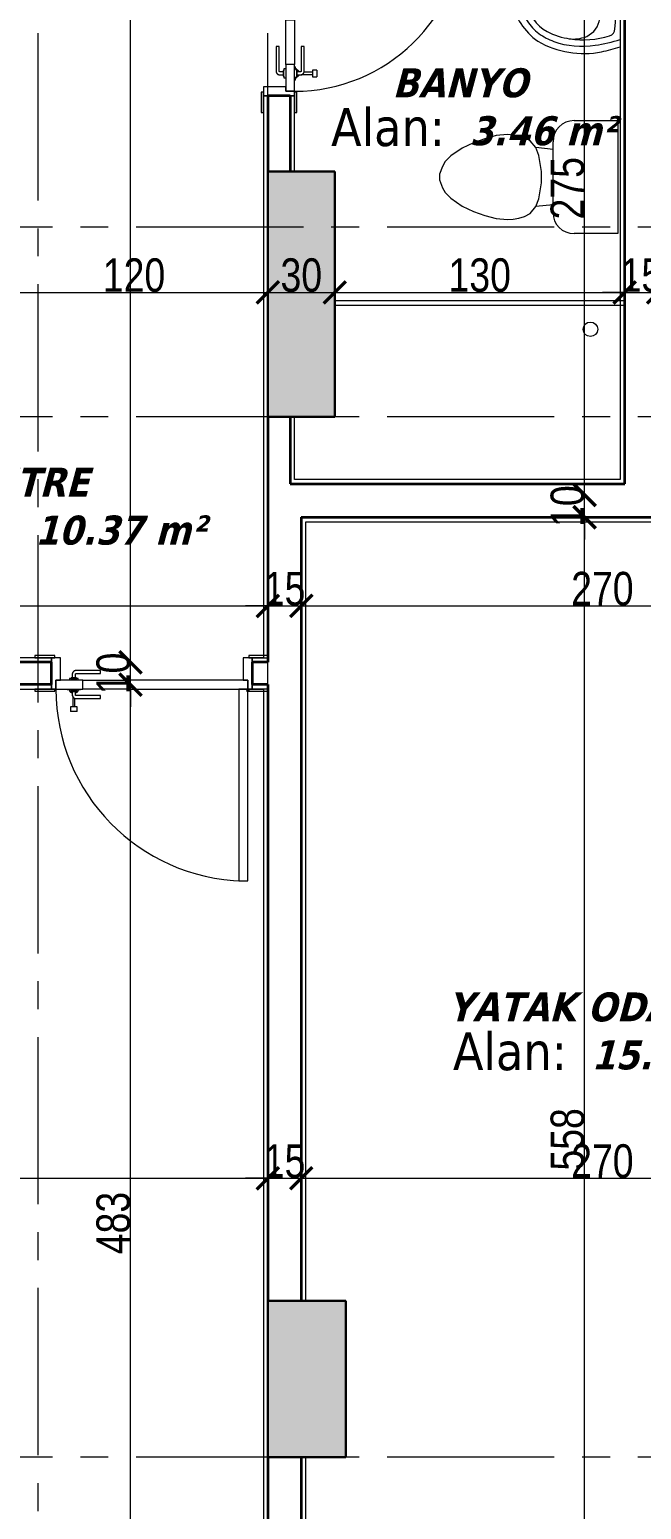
# Model space of a CAD drawing. Header units: millimetres. Extents: x 1373 to 40779, y 1939 to 6439.
# Drawn here: x 13814 to 14088, y 3352 to 4015 of the extents above; entities that cross this region are included whole.
import ezdxf

# ---------------------------------------------------------------- set-up
doc = ezdxf.new("R2010")
doc.units = ezdxf.units.MM
doc.linetypes.add('IMPORT-CENTER2', pattern=[112.5, 75, -12.5, 12.5, -12.5])
for name, color, linetype, lineweight in [('A-AREA-IDEN', 2, 'Continuous', 18), ('A-DETL', 6, 'Continuous', 30), ('A-DETL-GENF', 92, 'Continuous', 18), ('A-DOOR', 31, 'Continuous', 18), ('A-DOOR-FRAM', 31, 'Continuous', 18), ('A-WALL', 20, 'Continuous', 9), ('A-WALL-FNSH', 113, 'Continuous', 18), ('ESYA', 3, 'Continuous', 25), ('OLCUIC', 241, 'Continuous', 20), ('P-SANR-FIXT', 6, 'Continuous', 18), ('S-GRID', 252, 'IMPORT-CENTER2', 5)]:
    doc.layers.add(name, color=color, linetype=linetype, lineweight=lineweight)
doc.styles.add('50', font='arial.ttf', dxfattribs={"width": 0.8})
doc.styles.add('Tahoma_6', font='tahoma.ttf', dxfattribs={"height": 0.17})
doc.styles.add('Tahoma_B_I', font='', dxfattribs={"height": 11})
doc.styles.get('Tahoma_B_I').set_extended_font_data('Tahoma', italic=True, bold=True)
doc.dimstyles.new('NERGİS', dxfattribs={"dimtxt": 15, "dimasz": 10, "dimexe": 20, "dimexo": 150, "dimgap": 0, "dimtad": 1, "dimdec": 0, "dimzin": 1, "dimtxsty": '50', "dimblk": 'ARCHTICK', "dimcen": 0, "dimse1": 1, "dimse2": 1, "dimclrd": 56, "dimclrt": 56, "dimazin": 3, "dimtfac": 1, "dimtdec": 0, "dimtix": 1, "dimtmove": 2, "dimatfit": 2, "dimldrblk": 'DOTSMALL', "dimlwd": 0, "dimlwe": -1, "dimarcsym": 0})

# ---------------------------------------------------------------- blocks, each defined once
blk = doc.blocks.new('_MB_KAPI_CAMLI_B - _m_kapı_80_camlı-V5-1_ NORMAL KAT')
at = {"layer": 'A-DOOR'}
for p, q in [((-39, 83), (-43, 83)), ((-43, 83), (-43, 7)), ((-39, 7), (-39, 83)), ((23.5, 17), (23.5, 15)), ((23.5, 17), (25, 17)), ((23.5, 15), (25, 15)), ((24.5, 15), (24.5, 11.05)), ((25, 17), (26.5, 17)), ((25, 15), (26.5, 15)), ((25.5, 10), (25.5, 15)), ((26.5, 15), (26.5, 17)), ((-43, 7), (-39, 7)), ((1, 7), (-43, 7)), ((-43, 7), (-43, 3)), ((1, 3), (1, 7)), ((1, 7), (21, 7)), ((24, 11.3), (13, 11.3)), ((13, 11.3), (13, 9.9)), ((13, 9.9), (24, 9.9)), ((33, 7), (21, 7)), ((21, 7), (21, 3)), ((22, 7.3), (22, 7)), ((22, 7.3), (22.98, 7.3)), ((23, 7.8), (23, 7)), ((23.09, 7.8), (23, 7.8)), ((23.67, 7.8), (23, 7.8)), ((23.67, 7.8), (26.33, 7.8)), ((23.78, 8.1), (23.78, 7.8)), ((23.94, 8.1), (23.78, 8.1)), ((26.22, 8.1), (23.78, 8.1)), ((24.3, 9.6), (24.3, 8.1)), ((25.7, 8.1), (25.7, 9.6)), ((26.22, 8.1), (26.06, 8.1)), ((26.22, 7.8), (26.22, 8.1)), ((27, 7.8), (26.33, 7.8)), ((27, 7.8), (26.91, 7.8)), ((26.96, 7.3), (28, 7.3)), ((27, 7), (27, 7.8)), ((28, 7), (28, 7.3)), ((35, 7), (33, 7)), ((33, 3), (33, 7)), ((-43, 3), (1, 3)), ((21, 3), (1, 3)), ((24, 0.1), (13, 0.1)), ((13, 0.1), (13, -1.3)), ((21, 3), (33, 3)), ((23, 3), (23, 2.2)), ((23, 2.2), (23.67, 2.2)), ((23, 2.2), (23.09, 2.2)), ((26.33, 2.2), (23.67, 2.2)), ((23.78, 2.2), (23.78, 1.9)), ((23.78, 1.9), (26.22, 1.9)), ((23.78, 1.9), (23.94, 1.9)), ((24.3, 1.9), (24.3, 0.4)), ((25.7, 0.4), (25.7, 1.9)), ((26.06, 1.9), (26.22, 1.9)), ((26.22, 1.9), (26.22, 2.2)), ((26.33, 2.2), (27, 2.2)), ((26.91, 2.2), (27, 2.2)), ((27, 2.2), (27, 3)), ((13, -1.3), (24, -1.3))]:
    blk.add_line(p, q, dxfattribs=at)
at = {"layer": 'A-DOOR', "flags": 128}
for points in [[(23.02, 7.3), (23.04, 7.38), (23.05, 7.46), (23.07, 7.53), (23.1, 7.61)], [(23.18, 7.83), (23.22, 7.91), (23.26, 7.98), (23.3, 8.05), (23.34, 8.11), (23.38, 8.18), (23.43, 8.24), (23.48, 8.3), (23.54, 8.36), (23.59, 8.42), (23.65, 8.48), (23.71, 8.53), (23.77, 8.58), (23.84, 8.63), (23.9, 8.67), (23.97, 8.72), (24.04, 8.75), (24.11, 8.79), (24.18, 8.83), (24.19, 8.83)], [(25.7, 9.6), (25.7, 9.67), (25.69, 9.74), (25.69, 9.8), (25.68, 9.87), (25.67, 9.94), (25.65, 10), (25.63, 10.07), (25.61, 10.13), (25.59, 10.2), (25.57, 10.26), (25.54, 10.32), (25.51, 10.39), (25.48, 10.44), (25.44, 10.5), (25.4, 10.56), (25.36, 10.62), (25.32, 10.67), (25.28, 10.72), (25.23, 10.77), (25.18, 10.82), (25.13, 10.87), (25.08, 10.91), (25.03, 10.95), (24.97, 10.99), (24.92, 11.03), (24.86, 11.07), (24.8, 11.1), (24.74, 11.13), (24.68, 11.16), (24.62, 11.18), (24.55, 11.21), (24.49, 11.23), (24.42, 11.25), (24.36, 11.26), (24.29, 11.28), (24.22, 11.29), (24.15, 11.29), (24.09, 11.3), (24.02, 11.3), (24, 11.3)], [(24, 9.9), (24.01, 9.9), (24.02, 9.9), (24.04, 9.9), (24.05, 9.9), (24.06, 9.89), (24.07, 9.89), (24.08, 9.89), (24.09, 9.88), (24.11, 9.88), (24.12, 9.88), (24.13, 9.87), (24.14, 9.87), (24.15, 9.86), (24.16, 9.85), (24.17, 9.85), (24.18, 9.84), (24.19, 9.83), (24.2, 9.83), (24.21, 9.82), (24.22, 9.81), (24.22, 9.8), (24.23, 9.79), (24.24, 9.78), (24.25, 9.77), (24.25, 9.76), (24.26, 9.75), (24.26, 9.74), (24.27, 9.73), (24.28, 9.72), (24.28, 9.71), (24.28, 9.7), (24.29, 9.69), (24.29, 9.67), (24.29, 9.66), (24.3, 9.65), (24.3, 9.64), (24.3, 9.63), (24.3, 9.62), (24.3, 9.6), (24.3, 9.6)], [(24.19, 8.83), (24.21, 8.84), (24.23, 8.85), (24.25, 8.86), (24.27, 8.87), (24.28, 8.88), (24.3, 8.89), (24.32, 8.91)], [(25.68, 8.91), (25.7, 8.9), (25.71, 8.88), (25.73, 8.87), (25.75, 8.86), (25.77, 8.85), (25.79, 8.84), (25.8, 8.83), (25.81, 8.83)], [(25.81, 8.83), (25.88, 8.8), (25.95, 8.76), (26.02, 8.72), (26.09, 8.68), (26.15, 8.63), (26.22, 8.59), (26.28, 8.54), (26.34, 8.48), (26.4, 8.43), (26.46, 8.37), (26.51, 8.31), (26.56, 8.25), (26.61, 8.19), (26.66, 8.12), (26.7, 8.06), (26.74, 7.99), (26.78, 7.92), (26.81, 7.84), (26.85, 7.77)], [(26.92, 7.55), (26.94, 7.47), (26.96, 7.39), (26.98, 7.31), (26.98, 7.3)], [(24, -1.3), (24.07, -1.3), (24.14, -1.29), (24.2, -1.29), (24.27, -1.28), (24.34, -1.27), (24.4, -1.25), (24.47, -1.23), (24.53, -1.21), (24.6, -1.19), (24.66, -1.17), (24.72, -1.14), (24.79, -1.11), (24.84, -1.08), (24.9, -1.04), (24.96, -1), (25.02, -0.96), (25.07, -0.92), (25.12, -0.88), (25.17, -0.83), (25.22, -0.78), (25.27, -0.73), (25.31, -0.68), (25.35, -0.63), (25.39, -0.57), (25.43, -0.52), (25.47, -0.46), (25.5, -0.4), (25.53, -0.34), (25.56, -0.28), (25.58, -0.22), (25.61, -0.15), (25.63, -0.09), (25.65, -0.02), (25.66, 0.04), (25.68, 0.11), (25.69, 0.18), (25.69, 0.25), (25.7, 0.31), (25.7, 0.38), (25.7, 0.4)], [(24.3, 0.4), (24.3, 0.39), (24.3, 0.38), (24.3, 0.36), (24.3, 0.35), (24.29, 0.34), (24.29, 0.33), (24.29, 0.32), (24.28, 0.31), (24.28, 0.29), (24.28, 0.28), (24.27, 0.27), (24.27, 0.26), (24.26, 0.25), (24.25, 0.24), (24.25, 0.23), (24.24, 0.22), (24.23, 0.21), (24.23, 0.2), (24.22, 0.19), (24.21, 0.18), (24.2, 0.18), (24.19, 0.17), (24.18, 0.16), (24.17, 0.15), (24.16, 0.15), (24.15, 0.14), (24.14, 0.14), (24.13, 0.13), (24.12, 0.12), (24.11, 0.12), (24.1, 0.12), (24.09, 0.11), (24.07, 0.11), (24.06, 0.11), (24.05, 0.1), (24.04, 0.1), (24.03, 0.1), (24.02, 0.1), (24, 0.1), (24, 0.1)]]:
    blk.add_lwpolyline(points, dxfattribs=at)
at = {"layer": 'A-DOOR'}
blk.add_circle((-43.06, 7.77), 0.42, dxfattribs=at)
blk.add_arc((-43, 7), 76.02, 0, 88.54873, dxfattribs=at)
at = {"layer": 'A-DOOR-FRAM'}
for p, q in [((-43.5, 8), (-52.5, 8)), ((-52.5, 8), (-52.5, 7)), ((-52.5, 7), (-43.5, 7)), ((-43, 7), (-45, 7)), ((-45, 7), (-45, -7)), ((-43.5, 7), (-43.5, 8)), ((-43, 3), (-43, 7)), ((35, 7), (33, 7)), ((33, 7), (33, 3)), ((42.5, 8), (33.5, 8)), ((33.5, 8), (33.5, 7)), ((33.5, 7), (42.5, 7)), ((35, -7), (35, 7)), ((42.5, 7), (42.5, 8)), ((-41, 3), (-43, 3)), ((-41, -7), (-41, 3)), ((33, 3), (31, 3)), ((31, 3), (31, -7)), ((-43.5, -7), (-52.5, -7)), ((-52.5, -7), (-52.5, -8)), ((-52.5, -8), (-43.5, -8)), ((-45, -7), (-41, -7)), ((-43.5, -8), (-43.5, -7)), ((31, -7), (35, -7)), ((42.5, -7), (33.5, -7)), ((33.5, -7), (33.5, -8)), ((33.5, -8), (42.5, -8)), ((42.5, -8), (42.5, -7))]:
    blk.add_line(p, q, dxfattribs=at)
blk = doc.blocks.new('_MB_KAPI_CAMLI_B - _m_kapı_90_camlı-2078664-1_ NORMAL KAT')
at = {"layer": 'A-DOOR'}
for p, q in [((-44, 93), (-48, 93)), ((-48, 93), (-48, 7)), ((-44, 7), (-44, 93)), ((28.5, 17), (28.5, 15)), ((28.5, 17), (30, 17)), ((28.5, 15), (30, 15)), ((29.5, 15), (29.5, 11.05)), ((30, 17), (31.5, 17)), ((30, 15), (31.5, 15)), ((30.5, 10), (30.5, 15)), ((31.5, 15), (31.5, 17)), ((-48, 7), (-44, 7)), ((6, 7), (-48, 7)), ((-48, 7), (-48, 3)), ((6, 3), (6, 7)), ((6, 7), (26, 7)), ((29, 11.3), (18, 11.3)), ((18, 11.3), (18, 9.9)), ((18, 9.9), (29, 9.9)), ((38, 7), (26, 7)), ((26, 7), (26, 3)), ((27, 7.3), (27, 7)), ((27, 7.3), (28.04, 7.3)), ((28, 7.8), (28, 7)), ((28.09, 7.8), (28, 7.8)), ((28.67, 7.8), (28, 7.8)), ((28.67, 7.8), (31.33, 7.8)), ((28.78, 8.1), (28.78, 7.8)), ((28.94, 8.1), (28.78, 8.1)), ((31.22, 8.1), (28.78, 8.1)), ((29.3, 9.6), (29.3, 8.1)), ((30.7, 8.1), (30.7, 9.6)), ((31.22, 8.1), (31.06, 8.1)), ((31.22, 7.8), (31.22, 8.1)), ((32, 7.8), (31.33, 7.8)), ((32, 7.8), (31.91, 7.8)), ((31.96, 7.3), (33, 7.3)), ((32, 7), (32, 7.8)), ((33, 7), (33, 7.3)), ((40, 7), (38, 7)), ((38, 3), (38, 7)), ((-48, 3), (6, 3)), ((26, 3), (6, 3)), ((29, 0.1), (18, 0.1)), ((18, 0.1), (18, -1.3)), ((26, 3), (38, 3)), ((28, 3), (28, 2.2)), ((28, 2.2), (28.67, 2.2)), ((28, 2.2), (28.09, 2.2)), ((31.33, 2.2), (28.67, 2.2)), ((28.78, 2.2), (28.78, 1.9)), ((28.78, 1.9), (31.22, 1.9)), ((28.78, 1.9), (28.94, 1.9)), ((29.3, 1.9), (29.3, 0.4)), ((30.7, 0.4), (30.7, 1.9)), ((31.06, 1.9), (31.22, 1.9)), ((31.22, 1.9), (31.22, 2.2)), ((31.33, 2.2), (32, 2.2)), ((31.91, 2.2), (32, 2.2)), ((32, 2.2), (32, 3)), ((18, -1.3), (29, -1.3))]:
    blk.add_line(p, q, dxfattribs=at)
at = {"layer": 'A-DOOR', "flags": 128}
for points in [[(28.02, 7.3), (28.04, 7.38), (28.05, 7.46), (28.07, 7.53), (28.1, 7.61)], [(28.18, 7.83), (28.22, 7.91), (28.26, 7.98), (28.3, 8.05), (28.34, 8.11), (28.38, 8.18), (28.43, 8.24), (28.48, 8.3), (28.54, 8.36), (28.59, 8.42), (28.65, 8.48), (28.71, 8.53), (28.77, 8.58), (28.84, 8.63), (28.9, 8.67), (28.97, 8.72), (29.04, 8.75), (29.11, 8.79), (29.18, 8.83), (29.19, 8.83)], [(30.7, 9.6), (30.7, 9.67), (30.69, 9.74), (30.69, 9.8), (30.68, 9.87), (30.67, 9.94), (30.65, 10), (30.63, 10.07), (30.61, 10.13), (30.59, 10.2), (30.57, 10.26), (30.54, 10.32), (30.51, 10.39), (30.48, 10.44), (30.44, 10.5), (30.4, 10.56), (30.36, 10.62), (30.32, 10.67), (30.28, 10.72), (30.23, 10.77), (30.18, 10.82), (30.13, 10.87), (30.08, 10.91), (30.03, 10.95), (29.97, 10.99), (29.92, 11.03), (29.86, 11.07), (29.8, 11.1), (29.74, 11.13), (29.68, 11.16), (29.62, 11.18), (29.55, 11.21), (29.49, 11.23), (29.42, 11.25), (29.36, 11.26), (29.29, 11.28), (29.22, 11.29), (29.15, 11.29), (29.09, 11.3), (29.02, 11.3), (29, 11.3)], [(29, 9.9), (29.01, 9.9), (29.02, 9.9), (29.04, 9.9), (29.05, 9.9), (29.06, 9.89), (29.07, 9.89), (29.08, 9.89), (29.09, 9.88), (29.11, 9.88), (29.12, 9.88), (29.13, 9.87), (29.14, 9.87), (29.15, 9.86), (29.16, 9.85), (29.17, 9.85), (29.18, 9.84), (29.19, 9.83), (29.2, 9.83), (29.21, 9.82), (29.22, 9.81), (29.22, 9.8), (29.23, 9.79), (29.24, 9.78), (29.25, 9.77), (29.25, 9.76), (29.26, 9.75), (29.26, 9.74), (29.27, 9.73), (29.28, 9.72), (29.28, 9.71), (29.28, 9.7), (29.29, 9.69), (29.29, 9.67), (29.29, 9.66), (29.3, 9.65), (29.3, 9.64), (29.3, 9.63), (29.3, 9.62), (29.3, 9.6), (29.3, 9.6)], [(29.19, 8.83), (29.21, 8.84), (29.23, 8.85), (29.25, 8.86), (29.27, 8.87), (29.28, 8.88), (29.3, 8.89), (29.32, 8.91)], [(30.68, 8.91), (30.7, 8.9), (30.71, 8.88), (30.73, 8.87), (30.75, 8.86), (30.77, 8.85), (30.79, 8.84), (30.8, 8.83), (30.81, 8.83)], [(30.81, 8.83), (30.88, 8.8), (30.95, 8.76), (31.02, 8.72), (31.09, 8.68), (31.15, 8.63), (31.22, 8.59), (31.28, 8.54), (31.34, 8.48), (31.4, 8.43), (31.46, 8.37), (31.51, 8.31), (31.56, 8.25), (31.61, 8.19), (31.66, 8.12), (31.7, 8.06), (31.74, 7.99), (31.78, 7.92), (31.81, 7.84), (31.85, 7.77)], [(31.92, 7.55), (31.94, 7.47), (31.96, 7.39), (31.98, 7.31), (31.98, 7.3)], [(29, -1.3), (29.07, -1.3), (29.14, -1.29), (29.2, -1.29), (29.27, -1.28), (29.34, -1.27), (29.4, -1.25), (29.47, -1.23), (29.53, -1.21), (29.6, -1.19), (29.66, -1.17), (29.72, -1.14), (29.79, -1.11), (29.84, -1.08), (29.9, -1.04), (29.96, -1), (30.02, -0.96), (30.07, -0.92), (30.12, -0.88), (30.17, -0.83), (30.22, -0.78), (30.27, -0.73), (30.31, -0.68), (30.35, -0.63), (30.39, -0.57), (30.43, -0.52), (30.47, -0.46), (30.5, -0.4), (30.53, -0.34), (30.56, -0.28), (30.58, -0.22), (30.61, -0.15), (30.63, -0.09), (30.65, -0.02), (30.66, 0.04), (30.68, 0.11), (30.69, 0.18), (30.69, 0.25), (30.7, 0.31), (30.7, 0.38), (30.7, 0.4)], [(29.3, 0.4), (29.3, 0.39), (29.3, 0.38), (29.3, 0.36), (29.3, 0.35), (29.29, 0.34), (29.29, 0.33), (29.29, 0.32), (29.28, 0.31), (29.28, 0.29), (29.28, 0.28), (29.27, 0.27), (29.27, 0.26), (29.26, 0.25), (29.25, 0.24), (29.25, 0.23), (29.24, 0.22), (29.23, 0.21), (29.23, 0.2), (29.22, 0.19), (29.21, 0.18), (29.2, 0.18), (29.19, 0.17), (29.18, 0.16), (29.17, 0.15), (29.16, 0.15), (29.15, 0.14), (29.14, 0.14), (29.13, 0.13), (29.12, 0.12), (29.11, 0.12), (29.1, 0.12), (29.09, 0.11), (29.07, 0.11), (29.06, 0.11), (29.05, 0.1), (29.04, 0.1), (29.03, 0.1), (29.02, 0.1), (29, 0.1), (29, 0.1)]]:
    blk.add_lwpolyline(points, dxfattribs=at)
at = {"layer": 'A-DOOR'}
blk.add_circle((-48.06, 7.77), 0.42, dxfattribs=at)
blk.add_arc((-48, 7), 86.02, 0, 88.63569, dxfattribs=at)
at = {"layer": 'A-DOOR-FRAM'}
for p, q in [((-48.5, 8), (-57.5, 8)), ((-57.5, 8), (-57.5, 7)), ((-57.5, 7), (-48.5, 7)), ((-48, 7), (-50, 7)), ((-50, 7), (-50, -7)), ((-48.5, 7), (-48.5, 8)), ((-48, 3), (-48, 7)), ((40, 7), (38, 7)), ((38, 7), (38, 3)), ((47.5, 8), (38.5, 8)), ((38.5, 8), (38.5, 7)), ((38.5, 7), (47.5, 7)), ((40, -7), (40, 7)), ((47.5, 7), (47.5, 8)), ((-46, 3), (-48, 3)), ((-46, -7), (-46, 3)), ((38, 3), (36, 3)), ((36, 3), (36, -7)), ((-48.5, -7), (-57.5, -7)), ((-57.5, -7), (-57.5, -8)), ((-57.5, -8), (-48.5, -8)), ((-50, -7), (-46, -7)), ((-48.5, -8), (-48.5, -7)), ((36, -7), (40, -7)), ((47.5, -7), (38.5, -7)), ((38.5, -7), (38.5, -8)), ((38.5, -8), (47.5, -8)), ((47.5, -8), (47.5, -7))]:
    blk.add_line(p, q, dxfattribs=at)
blk = doc.blocks.new('_MB_TASLAK_MAHALL_ETİKETİ_50_ÖL1 - _MB_1_100 ODA ETİKETİ 2-1849262-1_ NORMAL KAT')
at = {"layer": 'A-AREA-IDEN', "insert": (-0.1168, 0.0189), "char_height": 0.17, "width": 0.633333, "attachment_point": 1, "style": 'Tahoma_6'}
blk.add_mtext('Alan:', dxfattribs=at)
blk = doc.blocks.new('_ArchTick')
at = {"color": 0, "linetype": 'ByBlock', "const_width": 0.15}
blk.add_lwpolyline([(-0.5, -0.5), (0.5, 0.5)], dxfattribs=at)
blk = doc.blocks.new('*D17704')
at = {"layer": 'Defpoints', "color": 0, "transparency": 16777216}
for p in [(14062.46, 3796.56), (14082.46, 3796.56), (14042.46, 3238.81)]:
    blk.add_point(p, dxfattribs=at)
at = {"layer": 'OLCUIC', "color": 56, "lineweight": 0, "transparency": 16777216}
blk.add_line((14062.46, 3238.81), (14062.46, 3796.56), dxfattribs=at)
at = {"layer": 'OLCUIC', "color": 56, "lineweight": 0, "transparency": 16777216, "xscale": 10, "yscale": 10, "zscale": 10}
for p, rotation in [((14062.46, 3796.56), 90), ((14062.46, 3238.81), 270)]:
    blk.add_blockref('_ArchTick', p, dxfattribs=dict(at, rotation=rotation))
at = {"layer": 'OLCUIC', "color": 56, "transparency": 16777216, "insert": (14054.8, 3517.68), "char_height": 15, "width": 1.1952, "attachment_point": 5, "rotation": 90, "style": '50'}
blk.add_mtext('558', dxfattribs=at)
blk = doc.blocks.new('_DotSmall')
at = {"layer": 'ESYA', "color": 0, "const_width": 0.5}
blk.add_lwpolyline([(-0.0625, 0, 1), (0.0625, 0, 1)], format="xyb", close=True, dxfattribs=at)
blk = doc.blocks.new('*D17705')
at = {"layer": 'Defpoints', "color": 0, "transparency": 16777216}
for p in [(14062.46, 3806.56), (14082.46, 3806.56), (14082.46, 3796.56)]:
    blk.add_point(p, dxfattribs=at)
at = {"layer": 'OLCUIC', "color": 56, "lineweight": 0, "transparency": 16777216}
for p, q in [((14062.46, 3806.56), (14062.46, 3816.56)), ((14062.46, 3796.56), (14062.46, 3806.56)), ((14062.46, 3796.56), (14062.46, 3786.56))]:
    blk.add_line(p, q, dxfattribs=at)
at = {"layer": 'OLCUIC', "color": 56, "lineweight": 0, "transparency": 16777216, "xscale": 10, "yscale": 10, "zscale": 10}
for p, rotation in [((14062.46, 3806.56), 270), ((14062.46, 3796.56), 90)]:
    blk.add_blockref('_ArchTick', p, dxfattribs=dict(at, rotation=rotation))
at = {"layer": 'OLCUIC', "color": 56, "transparency": 16777216, "insert": (14054.8, 3801.56), "char_height": 15, "width": 1.1952, "attachment_point": 5, "rotation": 90, "style": '50'}
blk.add_mtext('10', dxfattribs=at)
blk = doc.blocks.new('*D17706')
at = {"layer": 'Defpoints', "color": 0, "transparency": 16777216}
for p in [(14042.46, 4081.56), (14062.46, 4081.56), (14082.46, 3806.56)]:
    blk.add_point(p, dxfattribs=at)
at = {"layer": 'OLCUIC', "color": 56, "lineweight": 0, "transparency": 16777216}
blk.add_line((14062.46, 3806.56), (14062.46, 4081.56), dxfattribs=at)
at = {"layer": 'OLCUIC', "color": 56, "lineweight": 0, "transparency": 16777216, "xscale": 10, "yscale": 10, "zscale": 10}
for p, rotation in [((14062.46, 4081.56), 90), ((14062.46, 3806.56), 270)]:
    blk.add_blockref('_ArchTick', p, dxfattribs=dict(at, rotation=rotation))
at = {"layer": 'OLCUIC', "color": 56, "transparency": 16777216, "insert": (14054.8, 3944.06), "char_height": 15, "width": 1.5936, "attachment_point": 5, "rotation": 90, "style": '50'}
blk.add_mtext('275', dxfattribs=at)
blk = doc.blocks.new('*D17816')
at = {"layer": 'Defpoints', "color": 0, "transparency": 16777216}
for p in [(13550.62, 3520.23), (13920.42, 3520.23), (13920.42, 3500.23)]:
    blk.add_point(p, dxfattribs=at)
at = {"layer": 'OLCUIC', "color": 56, "lineweight": 0, "transparency": 16777216}
blk.add_line((13550.62, 3500.23), (13920.42, 3500.23), dxfattribs=at)
at = {"layer": 'OLCUIC', "color": 56, "lineweight": 0, "transparency": 16777216, "xscale": 10, "yscale": 10, "zscale": 10, "rotation": 180}
blk.add_blockref('_ArchTick', (13550.62, 3500.23), dxfattribs=at)
at = {"layer": 'OLCUIC', "color": 56, "lineweight": 0, "transparency": 16777216, "xscale": 10, "yscale": 10, "zscale": 10}
blk.add_blockref('_ArchTick', (13920.42, 3500.23), dxfattribs=at)
at = {"layer": 'OLCUIC', "color": 56, "transparency": 16777216, "insert": (13735.52, 3507.9), "char_height": 15, "width": 0.7968, "attachment_point": 5, "style": '50'}
blk.add_mtext('370', dxfattribs=at)
blk = doc.blocks.new('*D17817')
at = {"layer": 'Defpoints', "color": 0, "transparency": 16777216}
for p in [(13920.42, 3520.23), (13935.42, 3520.23), (13935.42, 3500.23)]:
    blk.add_point(p, dxfattribs=at)
at = {"layer": 'OLCUIC', "color": 56, "lineweight": 0, "transparency": 16777216}
for p, q in [((13920.42, 3500.23), (13910.42, 3500.23)), ((13920.42, 3500.23), (13935.42, 3500.23)), ((13935.42, 3500.23), (13945.42, 3500.23))]:
    blk.add_line(p, q, dxfattribs=at)
at = {"layer": 'OLCUIC', "color": 56, "lineweight": 0, "transparency": 16777216, "xscale": 10, "yscale": 10, "zscale": 10}
blk.add_blockref('_ArchTick', (13920.42, 3500.23), dxfattribs=at)
at = {"layer": 'OLCUIC', "color": 56, "lineweight": 0, "transparency": 16777216, "xscale": 10, "yscale": 10, "zscale": 10, "rotation": 180}
blk.add_blockref('_ArchTick', (13935.42, 3500.23), dxfattribs=at)
at = {"layer": 'OLCUIC', "color": 56, "transparency": 16777216, "insert": (13927.92, 3507.89), "char_height": 15, "width": 1.1952, "attachment_point": 5, "style": '50'}
blk.add_mtext('15', dxfattribs=at)
blk = doc.blocks.new('*D17818')
at = {"layer": 'Defpoints', "color": 0, "transparency": 16777216}
for p in [(13935.42, 3520.23), (14205.42, 3520.23), (14205.42, 3500.23)]:
    blk.add_point(p, dxfattribs=at)
at = {"layer": 'OLCUIC', "color": 56, "lineweight": 0, "transparency": 16777216}
blk.add_line((13935.42, 3500.23), (14205.42, 3500.23), dxfattribs=at)
at = {"layer": 'OLCUIC', "color": 56, "lineweight": 0, "transparency": 16777216, "xscale": 10, "yscale": 10, "zscale": 10, "rotation": 180}
blk.add_blockref('_ArchTick', (13935.42, 3500.23), dxfattribs=at)
at = {"layer": 'OLCUIC', "color": 56, "lineweight": 0, "transparency": 16777216, "xscale": 10, "yscale": 10, "zscale": 10}
blk.add_blockref('_ArchTick', (14205.42, 3500.23), dxfattribs=at)
at = {"layer": 'OLCUIC', "color": 56, "transparency": 16777216, "insert": (14070.42, 3507.89), "char_height": 15, "width": 0.7968, "attachment_point": 5, "style": '50'}
blk.add_mtext('270', dxfattribs=at)
blk = doc.blocks.new('*D17831')
at = {"layer": 'Defpoints', "color": 0, "transparency": 16777216}
for p in [(13550.62, 3776.83), (13920.42, 3776.83), (13920.42, 3756.83)]:
    blk.add_point(p, dxfattribs=at)
at = {"layer": 'OLCUIC', "color": 56, "lineweight": 0, "transparency": 16777216}
blk.add_line((13550.62, 3756.83), (13920.42, 3756.83), dxfattribs=at)
at = {"layer": 'OLCUIC', "color": 56, "lineweight": 0, "transparency": 16777216, "xscale": 10, "yscale": 10, "zscale": 10, "rotation": 180}
blk.add_blockref('_ArchTick', (13550.62, 3756.83), dxfattribs=at)
at = {"layer": 'OLCUIC', "color": 56, "lineweight": 0, "transparency": 16777216, "xscale": 10, "yscale": 10, "zscale": 10}
blk.add_blockref('_ArchTick', (13920.42, 3756.83), dxfattribs=at)
at = {"layer": 'OLCUIC', "color": 56, "transparency": 16777216, "insert": (13735.52, 3764.5), "char_height": 15, "width": 0.7968, "attachment_point": 5, "style": '50'}
blk.add_mtext('370', dxfattribs=at)
blk = doc.blocks.new('*D17832')
at = {"layer": 'Defpoints', "color": 0, "transparency": 16777216}
for p in [(13920.42, 3776.83), (13935.42, 3776.83), (13935.42, 3756.83)]:
    blk.add_point(p, dxfattribs=at)
at = {"layer": 'OLCUIC', "color": 56, "lineweight": 0, "transparency": 16777216}
for p, q in [((13920.42, 3756.83), (13910.42, 3756.83)), ((13920.42, 3756.83), (13935.42, 3756.83)), ((13935.42, 3756.83), (13945.42, 3756.83))]:
    blk.add_line(p, q, dxfattribs=at)
at = {"layer": 'OLCUIC', "color": 56, "lineweight": 0, "transparency": 16777216, "xscale": 10, "yscale": 10, "zscale": 10}
blk.add_blockref('_ArchTick', (13920.42, 3756.83), dxfattribs=at)
at = {"layer": 'OLCUIC', "color": 56, "lineweight": 0, "transparency": 16777216, "xscale": 10, "yscale": 10, "zscale": 10, "rotation": 180}
blk.add_blockref('_ArchTick', (13935.42, 3756.83), dxfattribs=at)
at = {"layer": 'OLCUIC', "color": 56, "transparency": 16777216, "insert": (13927.92, 3764.49), "char_height": 15, "width": 1.1952, "attachment_point": 5, "style": '50'}
blk.add_mtext('15', dxfattribs=at)
blk = doc.blocks.new('*D17833')
at = {"layer": 'Defpoints', "color": 0, "transparency": 16777216}
for p in [(13935.42, 3776.83), (14205.42, 3776.83), (14205.42, 3756.83)]:
    blk.add_point(p, dxfattribs=at)
at = {"layer": 'OLCUIC', "color": 56, "lineweight": 0, "transparency": 16777216}
blk.add_line((13935.42, 3756.83), (14205.42, 3756.83), dxfattribs=at)
at = {"layer": 'OLCUIC', "color": 56, "lineweight": 0, "transparency": 16777216, "xscale": 10, "yscale": 10, "zscale": 10, "rotation": 180}
blk.add_blockref('_ArchTick', (13935.42, 3756.83), dxfattribs=at)
at = {"layer": 'OLCUIC', "color": 56, "lineweight": 0, "transparency": 16777216, "xscale": 10, "yscale": 10, "zscale": 10}
blk.add_blockref('_ArchTick', (14205.42, 3756.83), dxfattribs=at)
at = {"layer": 'OLCUIC', "color": 56, "transparency": 16777216, "insert": (14070.42, 3764.49), "char_height": 15, "width": 0.7968, "attachment_point": 5, "style": '50'}
blk.add_mtext('270', dxfattribs=at)
blk = doc.blocks.new('*D17966')
at = {"layer": 'Defpoints', "color": 0, "transparency": 16777216}
for p in [(13838.82, 3721.56), (13858.82, 3721.56), (13838.82, 3238.81)]:
    blk.add_point(p, dxfattribs=at)
at = {"layer": 'OLCUIC', "color": 56, "lineweight": 0, "transparency": 16777216}
blk.add_line((13858.82, 3238.81), (13858.82, 3721.56), dxfattribs=at)
at = {"layer": 'OLCUIC', "color": 56, "lineweight": 0, "transparency": 16777216, "xscale": 10, "yscale": 10, "zscale": 10}
for p, rotation in [((13858.82, 3721.56), 90), ((13858.82, 3238.81), 270)]:
    blk.add_blockref('_ArchTick', p, dxfattribs=dict(at, rotation=rotation))
at = {"layer": 'OLCUIC', "color": 56, "transparency": 16777216, "insert": (13851.16, 3480.18), "char_height": 15, "width": 1.1952, "attachment_point": 5, "rotation": 90, "style": '50'}
blk.add_mtext('483', dxfattribs=at)
blk = doc.blocks.new('*D17967')
at = {"layer": 'Defpoints', "color": 0, "transparency": 16777216}
for p in [(13838.82, 3731.56), (13858.82, 3731.56), (13838.82, 3721.56)]:
    blk.add_point(p, dxfattribs=at)
at = {"layer": 'OLCUIC', "color": 56, "lineweight": 0, "transparency": 16777216}
for p, q in [((13858.82, 3731.56), (13858.82, 3741.56)), ((13858.82, 3721.56), (13858.82, 3731.56)), ((13858.82, 3721.56), (13858.82, 3711.56))]:
    blk.add_line(p, q, dxfattribs=at)
at = {"layer": 'OLCUIC', "color": 56, "lineweight": 0, "transparency": 16777216, "xscale": 10, "yscale": 10, "zscale": 10}
for p, rotation in [((13858.82, 3731.56), 270), ((13858.82, 3721.56), 90)]:
    blk.add_blockref('_ArchTick', p, dxfattribs=dict(at, rotation=rotation))
at = {"layer": 'OLCUIC', "color": 56, "transparency": 16777216, "insert": (13851.16, 3726.56), "char_height": 15, "width": 0.7968, "attachment_point": 5, "rotation": 90, "style": '50'}
blk.add_mtext('10', dxfattribs=at)
blk = doc.blocks.new('*D17968')
at = {"layer": 'Defpoints', "color": 0, "transparency": 16777216}
for p in [(13838.82, 4366.56), (13858.82, 4366.56), (13838.82, 3731.56)]:
    blk.add_point(p, dxfattribs=at)
at = {"layer": 'OLCUIC', "color": 56, "lineweight": 0, "transparency": 16777216}
blk.add_line((13858.82, 3731.56), (13858.82, 4366.56), dxfattribs=at)
at = {"layer": 'OLCUIC', "color": 56, "lineweight": 0, "transparency": 16777216, "xscale": 10, "yscale": 10, "zscale": 10}
for p, rotation in [((13858.82, 4366.56), 90), ((13858.82, 3731.56), 270)]:
    blk.add_blockref('_ArchTick', p, dxfattribs=dict(at, rotation=rotation))
at = {"layer": 'OLCUIC', "color": 56, "transparency": 16777216, "insert": (13851.16, 4049.06), "char_height": 15, "width": 1.1952, "attachment_point": 5, "rotation": 90, "style": '50'}
blk.add_mtext('635', dxfattribs=at)
blk = doc.blocks.new('*D18055')
at = {"layer": 'Defpoints', "color": 0, "transparency": 16777216}
for p in [(13800.42, 3897.37), (13920.42, 3897.37), (13920.42, 3897.37)]:
    blk.add_point(p, dxfattribs=at)
at = {"layer": 'OLCUIC', "color": 56, "lineweight": 0, "transparency": 16777216}
blk.add_line((13800.42, 3897.37), (13920.42, 3897.37), dxfattribs=at)
at = {"layer": 'OLCUIC', "color": 56, "lineweight": 0, "transparency": 16777216, "xscale": 10, "yscale": 10, "zscale": 10, "rotation": 180}
blk.add_blockref('_ArchTick', (13800.42, 3897.37), dxfattribs=at)
at = {"layer": 'OLCUIC', "color": 56, "lineweight": 0, "transparency": 16777216, "xscale": 10, "yscale": 10, "zscale": 10}
blk.add_blockref('_ArchTick', (13920.42, 3897.37), dxfattribs=at)
at = {"layer": 'OLCUIC', "color": 56, "transparency": 16777216, "insert": (13860.42, 3905.03), "char_height": 15, "attachment_point": 5, "style": '50'}
blk.add_mtext('120', dxfattribs=at)
blk = doc.blocks.new('*D18056')
at = {"layer": 'Defpoints', "color": 0, "transparency": 16777216}
for p in [(13920.42, 3897.37), (13950.42, 3897.37), (13950.42, 3896.56)]:
    blk.add_point(p, dxfattribs=at)
at = {"layer": 'OLCUIC', "color": 56, "lineweight": 0, "transparency": 16777216}
blk.add_line((13920.42, 3897.37), (13950.42, 3897.37), dxfattribs=at)
at = {"layer": 'OLCUIC', "color": 56, "lineweight": 0, "transparency": 16777216, "xscale": 10, "yscale": 10, "zscale": 10, "rotation": 180}
blk.add_blockref('_ArchTick', (13920.42, 3897.37), dxfattribs=at)
at = {"layer": 'OLCUIC', "color": 56, "lineweight": 0, "transparency": 16777216, "xscale": 10, "yscale": 10, "zscale": 10}
blk.add_blockref('_ArchTick', (13950.42, 3897.37), dxfattribs=at)
at = {"layer": 'OLCUIC', "color": 56, "transparency": 16777216, "insert": (13935.42, 3905.04), "char_height": 15, "attachment_point": 5, "style": '50'}
blk.add_mtext('30', dxfattribs=at)
blk = doc.blocks.new('*D18057')
at = {"layer": 'Defpoints', "color": 0, "transparency": 16777216}
for p in [(13950.42, 3896.56), (14080.42, 3897.37), (14080.42, 3897.37)]:
    blk.add_point(p, dxfattribs=at)
at = {"layer": 'OLCUIC', "color": 56, "lineweight": 0, "transparency": 16777216}
blk.add_line((13950.42, 3897.37), (14080.42, 3897.37), dxfattribs=at)
at = {"layer": 'OLCUIC', "color": 56, "lineweight": 0, "transparency": 16777216, "xscale": 10, "yscale": 10, "zscale": 10, "rotation": 180}
blk.add_blockref('_ArchTick', (13950.42, 3897.37), dxfattribs=at)
at = {"layer": 'OLCUIC', "color": 56, "lineweight": 0, "transparency": 16777216, "xscale": 10, "yscale": 10, "zscale": 10}
blk.add_blockref('_ArchTick', (14080.42, 3897.37), dxfattribs=at)
at = {"layer": 'OLCUIC', "color": 56, "transparency": 16777216, "insert": (14015.42, 3905.04), "char_height": 15, "attachment_point": 5, "style": '50'}
blk.add_mtext('130', dxfattribs=at)
blk = doc.blocks.new('*D18058')
at = {"layer": 'Defpoints', "color": 0, "transparency": 16777216}
for p in [(14080.42, 3897.37), (14095.42, 3897.37), (14095.42, 3897.37)]:
    blk.add_point(p, dxfattribs=at)
at = {"layer": 'OLCUIC', "color": 56, "lineweight": 0, "transparency": 16777216}
for p, q in [((14080.42, 3897.37), (14070.42, 3897.37)), ((14080.42, 3897.37), (14095.42, 3897.37)), ((14095.42, 3897.37), (14105.42, 3897.37))]:
    blk.add_line(p, q, dxfattribs=at)
at = {"layer": 'OLCUIC', "color": 56, "lineweight": 0, "transparency": 16777216, "xscale": 10, "yscale": 10, "zscale": 10}
blk.add_blockref('_ArchTick', (14080.42, 3897.37), dxfattribs=at)
at = {"layer": 'OLCUIC', "color": 56, "lineweight": 0, "transparency": 16777216, "xscale": 10, "yscale": 10, "zscale": 10, "rotation": 180}
blk.add_blockref('_ArchTick', (14095.42, 3897.37), dxfattribs=at)
at = {"layer": 'OLCUIC', "color": 56, "transparency": 16777216, "insert": (14087.92, 3905.03), "char_height": 15, "attachment_point": 5, "style": '50'}
blk.add_mtext('15', dxfattribs=at)
blk = doc.blocks.new('M_Toilet-Domestic-3D - M_Toilet-Domestic-3D-V9-1_BODRUM KAT')
at = {"layer": 'P-SANR-FIXT'}
for p, q in [((-25.34, 49.47), (25.34, 49.47)), ((-25.34, 29.84), (-25.34, 49.47)), ((25.34, 49.47), (25.34, 29.84)), ((15.87, 20.38), (-15.88, 20.38)), ((-12.35, 20.38), (-13.23, 12.7)), ((12.35, 20.38), (13.23, 12.7)), ((-9.74, 13.97), (-13.23, 12.7)), ((-2.54, 15.24), (-9.74, 13.97)), ((2.54, 15.24), (-2.54, 15.24)), ((9.74, 13.97), (2.54, 15.24)), ((13.23, 12.7), (9.74, 13.97)), ((-17.7, 7.62), (-18.38, 5.08)), ((-16.26, 10.16), (-17.7, 7.62)), ((-13.23, 12.7), (-16.26, 10.16)), ((16.26, 10.16), (13.23, 12.7)), ((17.7, 7.62), (16.26, 10.16)), ((18.38, 5.08), (17.7, 7.62)), ((-18.83, 2.53), (-19.05, 0)), ((-19.05, 0), (-18.61, -5.06)), ((-18.38, 5.08), (-18.83, 2.53)), ((18.83, 2.53), (18.38, 5.08)), ((18.61, -5.06), (19.05, 0)), ((19.05, 0), (18.83, 2.53)), ((-18.61, -5.06), (-17.24, -10.16)), ((17.24, -10.16), (18.61, -5.06)), ((-17.24, -10.16), (-15.39, -15.24)), ((15.39, -15.24), (17.24, -10.16)), ((-15.39, -15.24), (-13.02, -20.32)), ((13.02, -20.32), (15.39, -15.24)), ((-13.02, -20.32), (-9.5, -25.4)), ((-9.5, -25.4), (-6.96, -27.94)), ((6.96, -27.94), (9.5, -25.4)), ((9.5, -25.4), (13.02, -20.32)), ((-6.96, -27.94), (-4.76, -29.21)), ((-4.76, -29.21), (-1.27, -30.48)), ((-1.27, -30.48), (1.27, -30.48)), ((1.27, -30.48), (4.76, -29.21)), ((4.76, -29.21), (6.96, -27.94))]:
    blk.add_line(p, q, dxfattribs=at)
for centre, start, end in [((-15.88, 29.84), 180, 270), ((15.87, 29.84), 270, 360)]:
    blk.add_arc(centre, 9.46, start, end, dxfattribs=at)
blk = doc.blocks.new('Pedestal Sink-3D - Pedistal Sink-268406-1_BODRUM KAT')
at = {"layer": 'P-SANR-FIXT'}
blk.add_line((-9.24, -8.06), (9.69, -8.17), dxfattribs=at)
for centre, radius, start, end in [((26.25, -19.73), 60.65, 161.00728, 169.19593), ((29.73, -19.58), 60.73, 161.18807, 172.04188), ((-29.73, -19.58), 60.73, 7.95812, 18.81193), ((-26.25, -19.73), 60.65, 10.80407, 18.99272), ((12.02, -16.79), 39.95, 162.394, 188.12628), ((-22.87, -5.69), 3.32, 90, 162.94006), ((0.01, -293.17), 291.71, 85.47668, 94.50032), ((23.02, -5.72), 3.35, 16.85523, 90), ((-11.99, -16.38), 39.95, 351.13052, 16.91898), ((7.08, -16.38), 41.19, 168.77439, 209.93978), ((7.46, -17.06), 38.34, 171.16158, 199.40091), ((-17.22, -19.57), 10.45, 101.31963, 161.23924), ((-9.24, -48.49), 40.43, 90.00012, 104.36151), ((9.69, -48.6), 40.43, 75.63849, 89.99988), ((17.22, -19.22), 10.11, 17.33865, 75.63849), ((-7.08, -16.38), 41.19, 330.06022, 11.22561), ((-7.46, -17.06), 38.34, 340.59909, 8.83842), ((-13.13, -20.46), 14.62, 163.09494, 197.60513), ((-0.06, -17.93), 2.51, 360, 180), ((-0.06, -17.93), 2.51, 180, 360), ((13.02, -20.81), 14.59, 347.68708, 18.36304), ((3.23, -17.87), 31.09, 188.44791, 208.712), ((-3.02, -18.64), 30.75, 332.58918, 352.7278), ((-0.27, -19.22), 30.32, 200.40434, 214.72204), ((-7.98, -23.77), 18.42, 209.37719, 261.43524), ((8.2, -23.71), 18.47, 278.54859, 330.52216), ((0.27, -19.22), 30.32, 325.27796, 339.59566), ((-7.89, -23.5), 24.71, 212.97107, 238.76398), ((-9.38, -24.75), 19.7, 216.57646, 239.05864), ((7.52, -22.71), 22.42, 302.31665, 322.04825), ((2.64, -18.09), 32.09, 304.23868, 324.02627), ((-7.53, -23.06), 25.27, 238.58697, 261.63932), ((-6.8, -19.81), 25.27, 239.81707, 262.84071), ((0.06, 36.08), 78.81, 262.13345, 277.93724), ((0, 36.37), 81.86, 263.01749, 276.98259), ((6.8, -19.81), 25.27, 277.15956, 300.18293), ((7.53, -23.06), 25.27, 278.36072, 301.41303), ((0, 35.51), 84.32, 261.92076, 278.0793)]:
    blk.add_arc(centre, radius, start, end, dxfattribs=at)

msp = doc.modelspace()

# ---------------------------------------------------------------- hatches: boundary and pattern name
at = {"layer": 'A-DETL-GENF'}
h = msp.add_hatch(dxfattribs=at)
h.set_pattern_fill('FP_21', color=153, style=0, pattern_type=2)
h.set_pattern_definition([(45, (14411.07, 4456.518), (-17.9605, 17.9605), []), (45, (14429.03, 4456.518), (-17.9605, 17.9605), [12.7, -12.7])])
h.paths.add_polyline_path([(13955.42, 3375.28), (13955.42, 3445.28), (13920.42, 3445.28), (13920.42, 3375.28)])
h.paths.add_polyline_path([(15523.4, 3375.28), (15523.4, 3410.28), (15453.4, 3410.28), (15453.4, 3375.28), (15464.63, 3375.28)])
h.paths.add_polyline_path([(13405.71, 3375.28), (13475.71, 3375.28), (13475.71, 3410.28), (13405.71, 3410.28)])
h.paths.add_polyline_path([(14475.42, 3375.28), (14475.42, 3445.28), (14440.42, 3445.28), (14440.42, 3375.28)])
h.paths.add_polyline_path([(15010.42, 3375.28), (15045.42, 3375.28), (15045.42, 3445.28), (15010.42, 3445.28)])
h.paths.add_polyline_path([(15502.98, 3841.56), (15501.44, 3876.56), (15431.44, 3876.56), (15431.44, 3841.56), (15464.63, 3841.56)])
h.paths.add_polyline_path([(15045.42, 3841.56), (15045.42, 3951.56), (14855.42, 3951.56), (14855.42, 3926.56), (15020.42, 3926.56), (15020.42, 3841.56)])
h.paths.add_polyline_path([(13950.42, 3841.56), (13950.42, 3951.56), (13920.42, 3951.56), (13920.42, 3841.56)])
h.paths.add_polyline_path([(13405.71, 3841.56), (13475.71, 3841.56), (13475.71, 3876.56), (13405.71, 3876.56)])
h.paths.add_polyline_path([(14615.42, 3926.56), (14615.42, 4216.56), (14590.42, 4216.56), (14590.42, 3926.56)])
h.paths.add_polyline_path([(14434.13, 3926.56), (14465.42, 3926.56), (14465.42, 3951.56), (14400.42, 3951.56), (14400.42, 4216.56), (14375.42, 4216.56), (14375.42, 3926.56)])
h.paths.add_polyline_path([(15479.98, 4366.56), (15478.45, 4401.56), (15408.45, 4401.56), (15408.45, 4366.56), (15464.63, 4366.56)])
h.paths.add_polyline_path([(14880.42, 4366.56), (14880.42, 4401.56), (14810.42, 4401.56), (14810.42, 4366.56), (14820.57, 4366.56)])
h.paths.add_polyline_path([(14480.42, 4366.56), (14480.42, 4401.56), (14375.42, 4401.56), (14375.42, 4366.56), (14434.13, 4366.56)])
h.paths.add_polyline_path([(13967.42, 4366.56), (13967.42, 4391.56), (13817.42, 4391.56), (13817.42, 4366.56), (13918.88, 4366.56)])
h.paths.add_polyline_path([(13475.71, 4366.56), (13475.71, 4401.56), (13405.71, 4401.56), (13405.71, 4366.56)])
h.paths.add_polyline_path([(13440.71, 4821.52), (13440.71, 4891.52), (13405.71, 4891.52), (13405.71, 4821.52)])
h.paths.add_polyline_path([(13852.42, 4829.38), (13852.42, 4900.05), (13817.42, 4899.38), (13817.42, 4829.38)])
h.paths.add_polyline_path([(14445.49, 4841.77), (14480.49, 4841.77), (14480.49, 4913.29), (14445.49, 4911.77), (14445.49, 4889.6)])
h.paths.add_polyline_path([(14835.42, 4857.21), (14835.42, 4928.73), (14800.49, 4927.21), (14800.49, 4857.21)])
h.paths.add_polyline_path([(15454.18, 4884.14), (15454.18, 4955.66), (15419.18, 4954.14), (15419.18, 4884.14)])

# ---------------------------------------------------------------- linework, layer by layer
at = {"layer": 'A-DETL'}
for p, q in [((13950.42, 3951.56), (13920.42, 3951.56)), ((13920.42, 3951.56), (13920.42, 3841.56)), ((13950.42, 3841.56), (13950.42, 3951.56)), ((13920.42, 3841.56), (13950.42, 3841.56)), ((13955.42, 3445.28), (13920.42, 3445.28)), ((13920.42, 3445.28), (13920.42, 3375.28)), ((13955.42, 3375.28), (13955.42, 3445.28)), ((13920.42, 3375.28), (13955.42, 3375.28))]:
    msp.add_line(p, q, dxfattribs=at)
at = {"layer": 'A-WALL', "lineweight": 35}
for p, q in [((14080.42, 3811.56), (14080.42, 4081.56)), ((13930.42, 3985.56), (13920.42, 3985.56)), ((13920.42, 3985.56), (13920.42, 3951.56)), ((13930.42, 3985.56), (13930.42, 3951.56)), ((13920.42, 3841.56), (13920.42, 3731.56)), ((13930.42, 3841.56), (13930.42, 3811.56)), ((13930.42, 3811.56), (14080.42, 3811.56)), ((13935.42, 3796.56), (13935.42, 3445.28)), ((13935.42, 3796.56), (14105.42, 3796.56)), ((13823.42, 3731.56), (13550.62, 3731.56)), ((13823.42, 3721.56), (13823.42, 3731.56)), ((13913.42, 3731.56), (13913.42, 3721.56)), ((13920.42, 3731.56), (13913.42, 3731.56)), ((13823.42, 3721.56), (13550.62, 3721.56)), ((13920.42, 3721.56), (13913.42, 3721.56)), ((13920.42, 3721.56), (13920.42, 3445.28)), ((13920.42, 3375.28), (13920.42, 3238.81)), ((13935.42, 3375.28), (13935.42, 3238.81))]:
    msp.add_line(p, q, dxfattribs=at)
at = {"layer": 'A-WALL'}
msp.add_line((13918.42, 3733.56), (13920.42, 3733.56), dxfattribs=at)
at = {"layer": 'A-WALL-FNSH', "color": 7, "lineweight": 9}
for p, q in [((14078.42, 4079.56), (14078.42, 3813.56)), ((13920.42, 3985.56), (13918.42, 3985.56)), ((13918.42, 3985.56), (13918.42, 3733.56)), ((13932.42, 3985.56), (13930.42, 3985.56)), ((13932.42, 3951.56), (13932.42, 3985.56)), ((13932.42, 3813.56), (13932.42, 3841.56)), ((14078.42, 3813.56), (13932.42, 3813.56)), ((13937.42, 3445.28), (13937.42, 3794.56)), ((13937.42, 3794.56), (14105.42, 3794.56)), ((13823.42, 3733.56), (13552.62, 3733.56)), ((13823.42, 3731.56), (13823.42, 3733.56)), ((13918.42, 3733.56), (13913.42, 3733.56)), ((13913.42, 3733.56), (13913.42, 3731.56)), ((13823.42, 3719.56), (13823.42, 3721.56)), ((13913.42, 3721.56), (13913.42, 3719.56)), ((13552.62, 3719.56), (13823.42, 3719.56)), ((13913.42, 3719.56), (13918.42, 3719.56)), ((13918.42, 3719.56), (13918.42, 3240.81)), ((13937.42, 3240.81), (13937.42, 3375.28))]:
    msp.add_line(p, q, dxfattribs=at)
at = {"layer": 'P-SANR-FIXT'}
for p, q in [((14080.42, 3893.56), (13950.42, 3893.56)), ((14080.42, 3891.56), (13950.42, 3891.56))]:
    msp.add_line(p, q, dxfattribs=at)
msp.add_circle((14065.06, 3880.83), 3.25, dxfattribs=at)
at = {"layer": 'S-GRID', "lineweight": 18}
for p, q in [((13817.42, 2926.07), (13817.42, 5376.43)), ((13920.42, 2926.07), (13920.42, 5376.43)), ((15961.37, 3926.56), (12987.74, 3926.56)), ((15961.37, 3841.56), (12987.74, 3841.56)), ((15961.37, 3375.28), (12987.74, 3375.28))]:
    msp.add_line(p, q, dxfattribs=at)

# ---------------------------------------------------------------- block references
at = {"layer": 'A-AREA-IDEN', "xscale": 99.99999999999993, "yscale": 99.99999999999993, "zscale": 99.99999999999993}
for p in [(13960.43, 3978.1), (14015.09, 3563.83)]:
    msp.add_blockref('_MB_TASLAK_MAHALL_ETİKETİ_50_ÖL1 - _MB_1_100 ODA ETİKETİ 2-1849262-1_ NORMAL KAT', p, dxfattribs=at)
at = {"layer": 'A-DOOR'}
for name, p, rotation in [('_MB_KAPI_CAMLI_B - _m_kapı_80_camlı-V5-1_ NORMAL KAT', (13925.42, 4020.56), 269.9999999999999), ('_MB_KAPI_CAMLI_B - _m_kapı_90_camlı-2078664-1_ NORMAL KAT', (13863.42, 3726.56), 180)]:
    msp.add_blockref(name, p, dxfattribs=dict(at, rotation=rotation))
at = {"layer": 'P-SANR-FIXT'}
for name, p, rotation in [('Pedestal Sink-3D - Pedistal Sink-268406-1_BODRUM KAT', (14078.42, 4038.56), 269.9999999999998), ('M_Toilet-Domestic-3D - M_Toilet-Domestic-3D-V9-1_BODRUM KAT', (14027.9, 3949.04), 269.9999999999995)]:
    msp.add_blockref(name, p, dxfattribs=dict(at, rotation=rotation))

# ---------------------------------------------------------------- texts
at = {"layer": 'A-AREA-IDEN', "char_height": 13, "attachment_point": 1, "style": 'Tahoma_B_I'}
for s, insert, width in [('BANYO', (13976.28, 3997.84), 77.7637), ('3.46 m²', (14010.85, 3976.34), 86.5822), ('ANTRE', (13782.7, 3818.81), 74.5569), ('10.37 m²', (13815.97, 3797.31), 100.2109), ('YATAK ODASI', (14001.14, 3583.56), 149.9156), ('15.06 m²', (14065.52, 3562.06), 100.2109)]:
    msp.add_mtext(s, dxfattribs=dict(at, insert=insert, width=width))

# ---------------------------------------------------------------- dimensions: what is measured, and where the dimension line sits
at = {"layer": 'OLCUIC'}
for base, p1, p2, picture, middle in [((13858.82, 4366.56), (13838.82, 3731.56), (13838.82, 4366.56), '*D17968', (13851.16, 4049.06)), ((14062.46, 4081.56), (14082.46, 3806.56), (14042.46, 4081.56), '*D17706', (14054.8, 3944.06)), ((14062.46, 3806.56), (14082.46, 3796.56), (14082.46, 3806.56), '*D17705', (14054.8, 3801.56)), ((14062.46, 3796.56), (14042.46, 3238.81), (14082.46, 3796.56), '*D17704', (14054.8, 3517.68)), ((13858.82, 3731.56), (13838.82, 3721.56), (13838.82, 3731.56), '*D17967', (13851.16, 3726.56)), ((13858.82, 3721.56), (13838.82, 3238.81), (13838.82, 3721.56), '*D17966', (13851.16, 3480.18))]:
    dim = msp.add_linear_dim(base=base, p1=p1, p2=p2, angle=90, dimstyle='NERGİS', dxfattribs=at)
    dim.commit()
    dim.dimension.update_dxf_attribs({"geometry": picture, "text_midpoint": middle})
for base, p1, p2, picture, middle in [((13920.42, 3897.37), (13800.42, 3897.37), (13920.42, 3897.37), '*D18055', (13860.42, 3905.03)), ((13950.42, 3897.37), (13920.42, 3897.37), (13950.42, 3896.56), '*D18056', (13935.42, 3905.04)), ((14080.42, 3897.37), (13950.42, 3896.56), (14080.42, 3897.37), '*D18057', (14015.42, 3905.04)), ((14095.42, 3897.37), (14080.42, 3897.37), (14095.42, 3897.37), '*D18058', (14087.92, 3905.03)), ((13920.42, 3756.83), (13550.62, 3776.83), (13920.42, 3776.83), '*D17831', (13735.52, 3764.5)), ((13935.42, 3756.83), (13920.42, 3776.83), (13935.42, 3776.83), '*D17832', (13927.92, 3764.49)), ((14205.42, 3756.83), (13935.42, 3776.83), (14205.42, 3776.83), '*D17833', (14070.42, 3764.49)), ((13920.42, 3500.23), (13550.62, 3520.23), (13920.42, 3520.23), '*D17816', (13735.52, 3507.9)), ((13935.42, 3500.23), (13920.42, 3520.23), (13935.42, 3520.23), '*D17817', (13927.92, 3507.89)), ((14205.42, 3500.23), (13935.42, 3520.23), (14205.42, 3520.23), '*D17818', (14070.42, 3507.89))]:
    dim = msp.add_linear_dim(base=base, p1=p1, p2=p2, dimstyle='NERGİS', dxfattribs=at)
    dim.commit()
    dim.dimension.update_dxf_attribs({"geometry": picture, "text_midpoint": middle})

doc.saveas('drawing.dxf')
